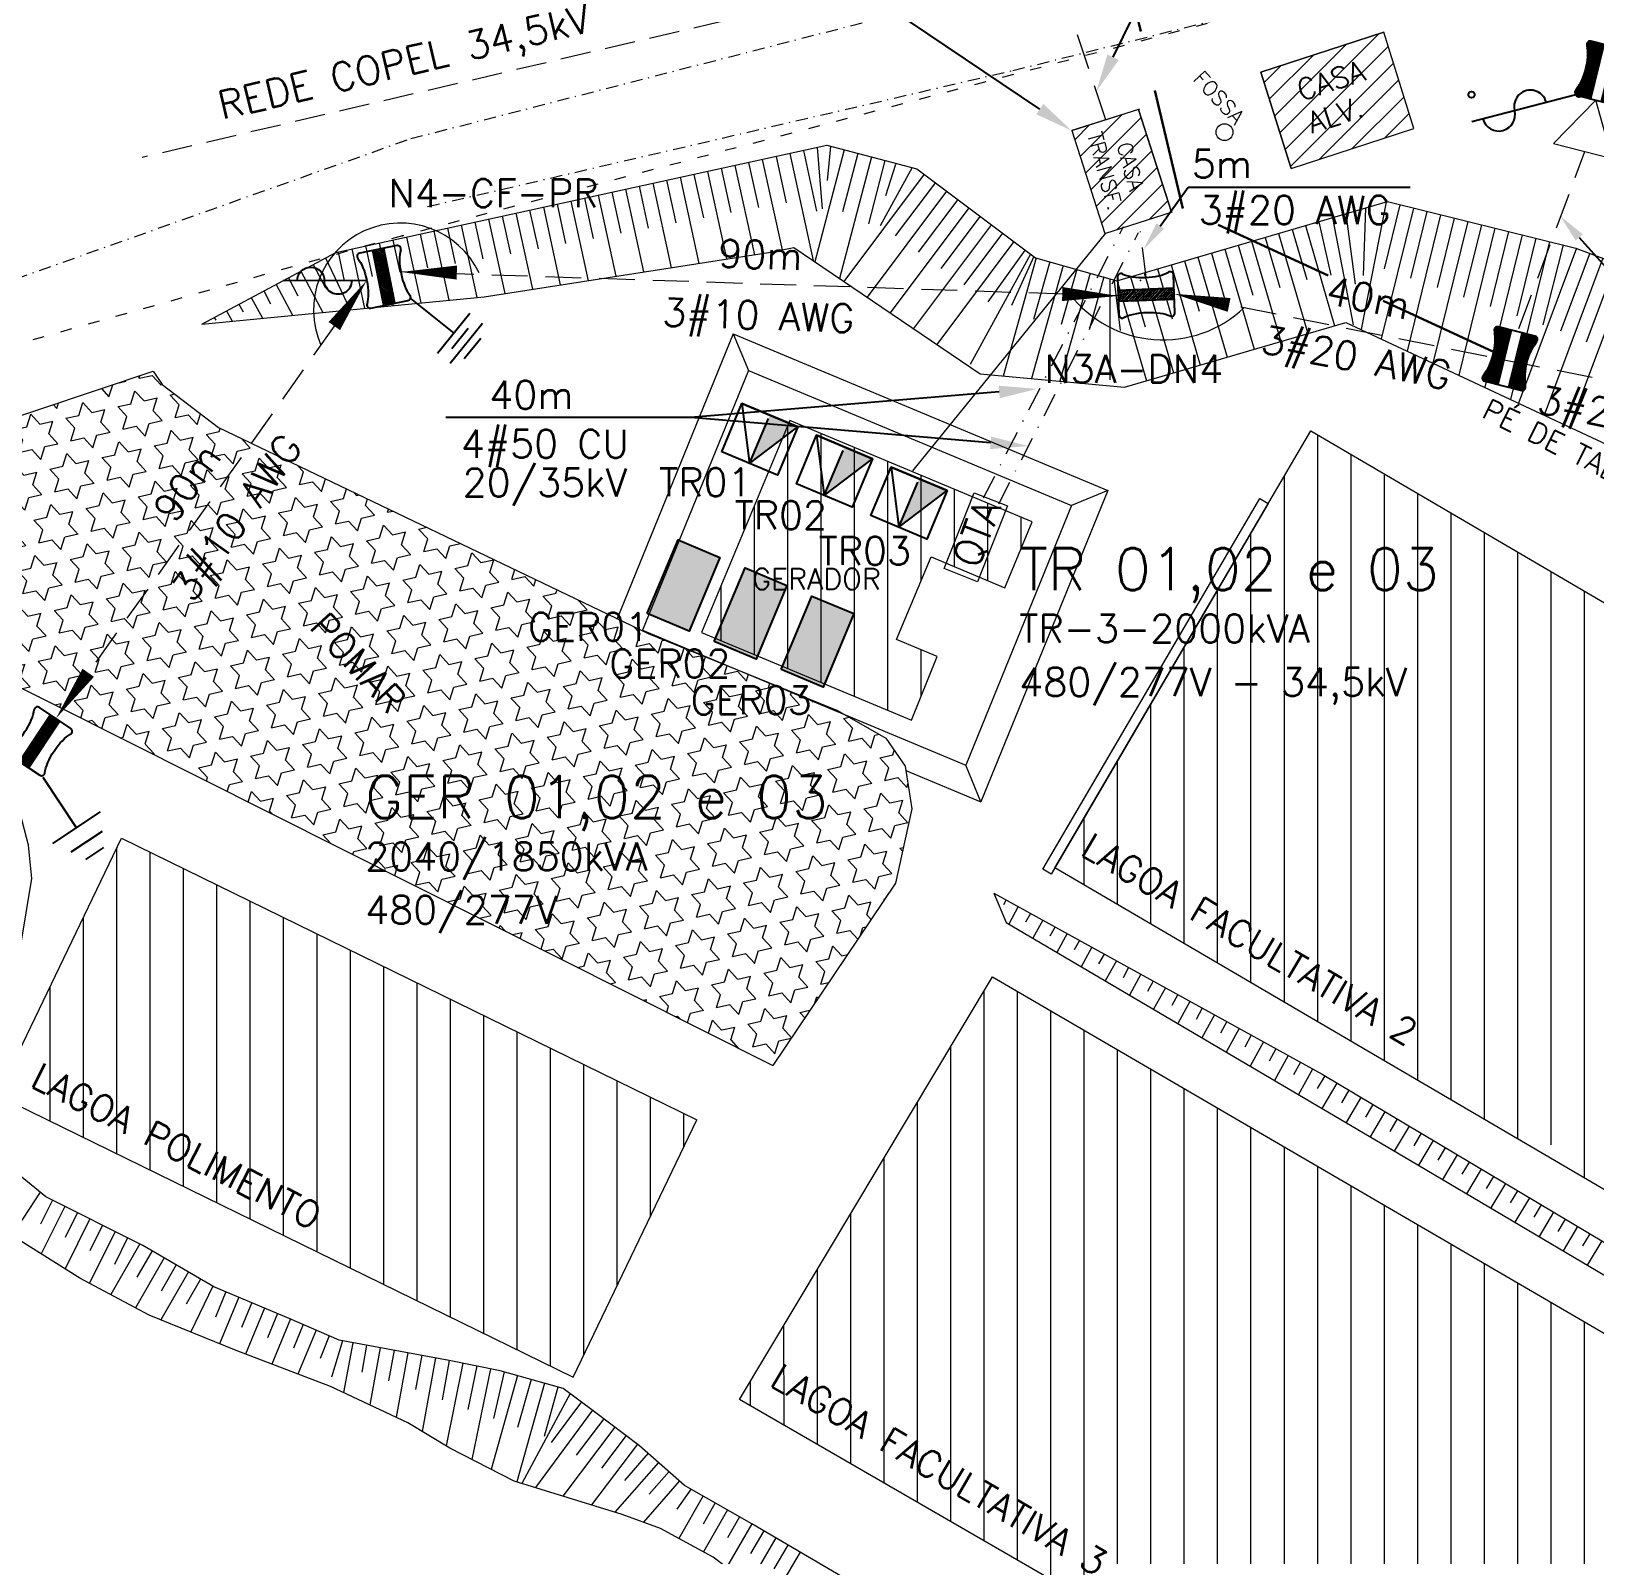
# Model space of a CAD drawing. Header units: millimetres. Extents: x 997 to 4249, y 599 to 1440.
# Drawn here: x 1203.1 to 1366.8, y 997.4 to 1156.9 of the extents above; entities that cross this region are included whole.
import ezdxf
from ezdxf import colors
from ezdxf.entities.mleader import LeaderData, LeaderLine
from ezdxf.enums import TextEntityAlignment as Align
from ezdxf.math import Vec2, Vec3

# ---------------------------------------------------------------- set-up
doc = ezdxf.new("R2010")
doc.units = ezdxf.units.MM
for name, pattern in [('ACAD_ISO03W100', [30, 12, -18]), ('DASHDOT', [25.4, 12.7, -6.35, 0, -6.35]), ('DASHDOT2', [12.7, 6.35, -3.175, 0, -3.175]), ('DASHED', [19.05, 12.7, -6.35]), ('HIDDEN', [0.375, 0.25, -0.125])]:
    doc.linetypes.add(name, pattern=pattern)
for name, color, linetype in [('AT', 5, 'Continuous'), ('BT', 5, 'Continuous'), ('cercas existentes', 18, 'Continuous'), ('POSTE', 5, 'Continuous'), ('POSTES', 1, 'Continuous'), ('SECUNDARIA', 5, 'Continuous'), ('taludes', 9, 'Continuous')]:
    doc.layers.add(name, color=color, linetype=linetype)
doc.styles.add('1mm', font='romans.shx', dxfattribs={"height": 2})
pattern_1 = [(90, (-527604.815, -10865515.9044), (-3.4925, 7e-16), [])]
pattern_2 = [(45, (-2604.8399, -1342.633), (-1.1524662, 1.1524662), [])]

# ---------------------------------------------------------------- blocks, each defined once
blk = doc.blocks.new('B600.105')
at = {"layer": 'POSTE'}
h = blk.add_hatch(dxfattribs=at)
h.set_pattern_fill('ANSI31', color=256, scale=0.04, angle=270, style=0)
h.paths.add_polyline_path([(0.4, 2), (-0.4, 2), (-0.4, -2), (0.4, -2)])
for p, q in [((1.35, 2), (-1.35, 2)), ((-0.4, 2), (-0.4, -2)), ((0.4, 2), (0.4, -2)), ((-1.35, -2), (1.35, -2))]:
    blk.add_line(p, q, dxfattribs=at)
for centre, start, end in [((-1.35, 1.76), 90, 208.4233), ((1.35, 1.76), 331.5767, 90), ((-1.35, -1.76), 151.5767, 270), ((1.35, -1.76), 270, 28.4233)]:
    blk.add_arc(centre, 0.24, start, end, dxfattribs=at)
blk.add_ellipse((-1.93, 0), major_axis=(0, 1.96), ratio=0.347643, start_param=3.712556, end_param=5.712222, dxfattribs=at)
at = {"layer": 'POSTE', "extrusion": (0, 0, -1)}
blk.add_ellipse((1.93, 0), major_axis=(0, 1.96), ratio=0.347643, start_param=3.712556, end_param=5.712222, dxfattribs=at)
blk = doc.blocks.new('ATERRAMENTO')
at = {"layer": 'BT'}
for p, q in [((-5.56, -1.39), (-5.56, 1.3)), ((-4.31, -2.04), (-4.31, 2.04)), ((-6.57, -0.84), (-6.57, 0.71)), ((0, 0), (-4.31, 0))]:
    blk.add_line(p, q, dxfattribs=at)
blk = doc.blocks.new('TRAFO PARTICULAR CABINE')
at = {"layer": 'BT'}
h = blk.add_hatch(color=256, dxfattribs=at)
h.dxf.hatch_style = 1
h.paths.add_polyline_path([(4076.91, 1084.52), (4074.74, 1084.52), (4074.74, 1080.77)])
blk.add_line((4074.74, 1080.77), (4074.74, 1084.26), dxfattribs=at)
blk.add_lwpolyline([(4072.58, 1084.52), (4076.91, 1084.52), (4076.91, 1080.77), (4072.58, 1080.77)], close=True, dxfattribs=at)
at = {"layer": 'POSTES', "color": 5}
blk.add_lwpolyline([(4076.91, 1084.52), (4072.58, 1084.52), (4074.74, 1080.77)], close=True, dxfattribs=at)
blk = doc.blocks.new('Gerador')
at = {"layer": 'BT'}
h = blk.add_hatch(color=256, dxfattribs=at)
h.dxf.hatch_style = 1
h.paths.add_polyline_path([(3791.27, 1209.682), (3795.826, 1209.682), (3795.826, 1207.091), (3791.27, 1207.091)])
blk.add_lwpolyline([(3791.27, 1209.682), (3795.826, 1209.682), (3795.826, 1207.091), (3791.27, 1207.091)], close=True, dxfattribs=at)
blk = doc.blocks.new('CHAVE FUSÍVEL')
at = {"layer": 'BT'}
blk.add_line((0, 0), (6.57, 0), dxfattribs=at)
for centre, start, end in [((2.25, -0.01), 179.6275, 359.8923), ((4.39, -0.01), 0.6725, 179.8923)]:
    blk.add_arc(centre, 1.07, start, end, dxfattribs=at)
blk = doc.blocks.new('Para-Raios')
at = {"layer": 'BT'}
for p, q in [((-2.34, 1.45), (2.34, 1.45)), ((-1.19, 2.17), (1.19, 2.18)), ((-2.34, 0), (2.34, 0)), ((-1.19, 0.72), (1.19, 0.73)), ((0, -5.04), (0, 0))]:
    blk.add_line(p, q, dxfattribs=at)
blk = doc.blocks.new('gtfoods1')
at = {"layer": 'taludes', "lineweight": 5}
h = blk.add_hatch(dxfattribs=at)
h.set_pattern_fill('ANSI31', color=256, scale=0.35, style=0)
h.set_pattern_definition(pattern_2)
h.paths.add_polyline_path([(-579.73, 495.86), (-592.6, 491.66), (-589.44, 481.59), (-576.57, 485.79)])
h = blk.add_hatch(dxfattribs=at)
h.set_pattern_fill('ANSI31', color=256, scale=0.35, style=0)
h.set_pattern_definition(pattern_2)
h.paths.add_polyline_path([(-605.4, 487.78), (-612.38, 485.56), (-608.95, 474.79), (-601.97, 477.01)])
h = blk.add_hatch(dxfattribs=at)
h.set_pattern_fill('STARS', color=256, scale=0.3, angle=-47.433, style=0)
h.set_pattern_definition([(312.567, (-19432.3715, -3648.1565), (1.7820583, 1.63679334), [1.397, -1.397]), (12.567, (-19432.3715, -3648.1565), (-0.52647546, 2.36170443), [1.397, -1.397]), (72.567, (-19431.008, -3647.8525), (-2.30853376, 0.7249111), [1.397, -1.397])])
h.paths.add_polyline_path([(-643.7, 387.72), (-630.85, 406.8), (-629.13, 414.57), (-629.85, 419.05), (-631.88, 421.98), (-636.93, 424.86), (-656.76, 432.94), (-701.74, 454.48), (-707.62, 458.99), (-708.56, 460.37), (-756.5, 444.34)])
edge = h.paths.add_edge_path(flags=24)
edge.add_line((-683.26, 422.61), (-692.96, 433.17))
edge.add_line((-683.26, 422.61), (-680.22, 425.4))
edge.add_line((-680.22, 425.4), (-689.92, 435.96))
edge.add_line((-689.92, 435.96), (-692.96, 433.17))
h = blk.add_hatch(dxfattribs=at)
h.set_pattern_fill('ANSI31', color=256, scale=0.75, angle=45, style=0)
h.set_pattern_definition([(90, (-2604.84, -1342.633), (-3.4925, 7e-16), [])])
h.paths.add_polyline_path([(-641.9, 455.23), (-651.18, 433.04), (-629.19, 423.84), (-626.49, 430.5), (-630.75, 432.28), (-627.13, 440.94), (-619.41, 437.72), (-616.53, 444.62)])
h.paths.add_polyline_path([(-646.09, 436.98), (-630.66, 436.98), (-630.66, 440.28), (-646.09, 440.28)], flags=24)
h = blk.add_hatch(dxfattribs=at)
h.set_pattern_fill('ANSI31', color=256, scale=0.75, angle=45, style=0)
h.set_pattern_definition(pattern_1)
h.paths.add_polyline_path([(-563.65, 378.81, -0.704059), (-560.73, 377.77, -0.09313), (-560.84, 377.17), (-524.18, 355.71), (-521.33, 360.56), (-508.2, 407.8), (-587.38, 454.15), (-614.17, 408.39)])
h.paths.add_polyline_path([(-521.33, 360.56), (-497.39, 401.47), (-508.2, 407.8)])
h.paths.add_polyline_path([(-612.12, 409.32), (-590.95, 396.89), (-588.86, 400.44), (-610.04, 412.88)], flags=24)
h.paths.add_polyline_path([(-512.44, 414.84), (-526.54, 367.08), (-520.71, 365.36), (-506.62, 413.12)], flags=9)
h = blk.add_hatch(dxfattribs=at)
h.set_pattern_fill('ANSI31', color=256, scale=0.75, angle=45, style=0)
h.set_pattern_definition(pattern_1)
h.paths.add_polyline_path([(-664.6, 355.08), (-651.64, 382.03), (-711.9, 411.5), (-724.86, 384.56)])
h.paths.add_polyline_path([(-722.05, 385.11), (-688.07, 367.7), (-686.19, 371.37), (-720.17, 388.78)], flags=24)
h = blk.add_hatch(dxfattribs=at)
h.set_pattern_fill('ANSI31', color=256, scale=0.75, angle=45, style=0)
h.set_pattern_definition(pattern_1)
h.paths.add_polyline_path([(-592.19, 320.97, -0.787757), (-589.07, 320.22, -0.144834), (-589.34, 319.32), (-560.49, 302.65), (-534.63, 346.85), (-620.69, 397), (-647.2, 352.75)])
h.paths.add_polyline_path([(-644.65, 353.77), (-604.91, 330.54), (-602.83, 334.1), (-642.57, 357.34)], flags=24)
at = {"layer": 'AT', "color": 2, "linetype": 'DASHED', "lineweight": 30}
for p, q in [((-600.78, 477.4, 0.48), (-606.64, 502.09)), ((-568.24, 462.41, 10.49), (-600.78, 477.4, 0.48))]:
    blk.add_line(p, q, dxfattribs=at)
at = {"layer": 'taludes', "lineweight": 5}
for p, q in [((-612.38, 485.56, 0.48), (-605.28, 487.82, 0.48)), ((-605.4, 487.78, 0.48), (-601.97, 477.01, 0.48)), ((-612.38, 485.56, 0.48), (-608.95, 474.79, 0.48)), ((-641.93, 483.17), (-639.48, 471.95)), ((-640.5, 483.48), (-639.11, 477.12)), ((-636.22, 483.54), (-639.28, 471.81)), ((-639.06, 483.79), (-638.54, 477.37)), ((-637.64, 483.91), (-638.01, 480.35)), ((-634.8, 483.17), (-636.4, 477.05)), ((-650.53, 481.29), (-648.53, 472.12)), ((-649.1, 481.61), (-648.08, 476.97)), ((-647.66, 481.92), (-645.62, 472.57)), ((-646.23, 482.23), (-645.2, 477.51)), ((-644.8, 482.54), (-642.73, 473.08)), ((-643.36, 482.86), (-642.3, 478)), ((-633.38, 482.8), (-636.71, 470.07)), ((-631.96, 482.43), (-633.69, 475.81)), ((-629.12, 481.69), (-632.47, 475.58)), ((-657.69, 479.73), (-656.74, 475.36)), ((-656.26, 480.04), (-654.33, 471.21)), ((-654.83, 480.36), (-653.85, 475.9)), ((-653.39, 480.67), (-651.43, 471.66)), ((-651.96, 480.98), (-650.97, 476.44)), ((-627.86, 480.99), (-636.27, 469.77)), ((-626.68, 480.11), (-630.87, 474.53)), ((-664.86, 478.17), (-663.04, 469.85)), ((-663.42, 478.48), (-662.51, 474.28)), ((-661.99, 478.79), (-660.14, 470.31)), ((-660.56, 479.11), (-659.62, 474.82)), ((-659.13, 479.42), (-657.24, 470.76)), ((-625.51, 479.23), (-633.83, 468.12)), ((-624.34, 478.35), (-628.48, 472.83)), ((-579.48, 478.08), (-582.1, 464.73)), ((-672.02, 476.6), (-671.16, 472.66)), ((-670.59, 476.92), (-668.85, 468.95)), ((-669.16, 477.23), (-668.28, 473.2)), ((-667.72, 477.54), (-665.95, 469.4)), ((-666.29, 477.86), (-665.39, 473.74)), ((-623.16, 477.48), (-631.4, 466.47)), ((-621.99, 476.6), (-626.09, 471.12)), ((-608.95, 474.79, 0.48), (-601.85, 477.05, 0.48)), ((-585.11, 476.44), (-582.94, 465.22)), ((-583.7, 476.85), (-582.73, 469.47)), ((-576.63, 477.45), (-580, 463.75)), ((-578.06, 477.8), (-579.7, 471.09)), ((-573.78, 476.75), (-577.29, 462.49)), ((-575.21, 477.1), (-576.93, 470.11)), ((-572.36, 476.4), (-574.15, 469.13)), ((-680.62, 474.73), (-679.85, 471.2)), ((-679.19, 475.04), (-677.61, 467.8)), ((-677.75, 475.35), (-676.95, 471.65)), ((-676.32, 475.67), (-674.67, 468.09)), ((-674.89, 475.98), (-674.05, 472.13)), ((-673.46, 476.29), (-671.76, 468.5)), ((-620.81, 475.72), (-628.97, 464.83)), ((-619.64, 474.84), (-623.7, 469.42)), ((-590.74, 474.79), (-587.68, 464.32)), ((-589.33, 475.2), (-587.8, 469.96)), ((-587.93, 475.61), (-584.87, 465.14)), ((-586.52, 476.02), (-585.27, 470.42)), ((-570.93, 476.05), (-574.58, 461.22)), ((-568.09, 475.35), (-571.87, 459.95)), ((-569.51, 475.7), (-571.37, 468.14)), ((-566.66, 475), (-568.59, 467.16)), ((-687.79, 473.17), (-686.43, 466.95)), ((-686.35, 473.48), (-685.66, 470.29)), ((-684.92, 473.79), (-683.49, 467.24)), ((-683.49, 474.1), (-682.75, 470.74)), ((-682.05, 474.42), (-680.55, 467.52)), ((-618.47, 473.96), (-626.54, 463.18)), ((-596.37, 473.14), (-593.31, 462.67)), ((-594.96, 473.56), (-593.43, 468.32)), ((-593.56, 473.97), (-590.5, 463.49)), ((-592.15, 474.38), (-590.62, 469.14)), ((-565.24, 474.65), (-569.16, 458.69)), ((-562.39, 473.95), (-566.45, 457.42)), ((-563.81, 474.3), (-565.81, 466.18)), ((-559.54, 473.24), (-565.61, 457.03)), ((-560.96, 473.6), (-563.09, 465.22)), ((-691.83, 471.54), (-690.53, 469.11)), ((-690.54, 472.23), (-687.96, 466.81)), ((-689.22, 472.85), (-688.56, 469.83)), ((-617.29, 473.08), (-621.2, 467.65)), ((-616.11, 472.23), (-619.58, 459.87)), ((-614.69, 471.83), (-616.4, 465.78)), ((-602, 471.5), (-598.94, 461.02)), ((-600.6, 471.91), (-599.07, 466.67)), ((-599.19, 472.32), (-596.13, 461.85)), ((-597.78, 472.73), (-596.25, 467.5)), ((-556.8, 472.21), (-562.94, 455.78)), ((-558.17, 472.73), (-561.22, 464.57)), ((-555.42, 471.7), (-558.52, 463.43)), ((-694.42, 470.15), (-693.41, 468.27)), ((-693.12, 470.84), (-690.82, 466.53)), ((-613.28, 471.43), (-616.61, 459.6)), ((-610.46, 470.64), (-613.64, 459.33)), ((-611.87, 471.03), (-613.5, 465.25)), ((-609.05, 470.24), (-610.56, 464.71)), ((-607.64, 469.85), (-604.57, 459.37)), ((-606.23, 470.27), (-604.7, 465.03)), ((-604.82, 470.68), (-601.76, 460.2)), ((-603.41, 471.09), (-601.88, 465.85)), ((-554.05, 471.19), (-560.28, 454.54)), ((-697, 468.77), (-696.28, 467.42)), ((-695.71, 469.46), (-693.98, 466.23)), ((-700.88, 466.7), (-700.31, 465.62)), ((-699.59, 467.39), (-699.16, 466.58)), ((-698.3, 468.08), (-697.14, 465.92)), ((-702.18, 466), (-702.03, 465.73)), ((-647.85, 464.3, 12.07), (-660.04, 434.4, 12.07)), ((-647.85, 464.3, 12.07), (-608.61, 447.9, 12.07)), ((-647.85, 464.3, 12.07), (-646.25, 460.46, 12.07)), ((-646.25, 460.46, 12.07), (-657.33, 433.29, 12.07)), ((-646.25, 460.46, 12.07), (-612.42, 446.31, 12.07)), ((-608.61, 447.9, 12.07), (-621.9, 415.3, 12.07)), ((-615.05, 408.91, -7.9), (-592.72, 447.05, -7.9)), ((-608.61, 447.9, 12.07), (-612.42, 446.31, 12.07)), ((-612.42, 446.31, 12.07), (-623.5, 419.15, 12.07)), ((-657.33, 433.29, 12.07), (-623.5, 419.15, 12.07)), ((-621.9, 415.3, 12.07), (-623.5, 419.15, 12.07)), ((-629.78, 418.59, 12.07), (-621.9, 415.3, 12.07)), ((-724.86, 384.56, 12.07), (-711.9, 411.5, 12.07)), ((-711.9, 411.5, 12.07), (-651.64, 382.03, 12.07)), ((-614.54, 407.75, -7.9), (-615.42, 408.27, -7.9)), ((-619.28, 405.05, 12.07), (-619.56, 404.54, 12.07)), ((-618, 404.34, 12.07), (-619, 402.51, 12.07)), ((-616.71, 403.63, 12.07), (-617.23, 402.7, 12.07)), ((-615.43, 402.93, 12.07), (-616.48, 401.03, 12.07)), ((-614.14, 402.22, 12.07), (-614.68, 401.25, 12.07)), ((-612.86, 401.51, 12.07), (-613.95, 399.54, 12.07)), ((-611.57, 400.8, 12.07), (-612.13, 399.8, 12.07)), ((-610.29, 400.09, 12.07), (-611.42, 398.05, 12.07)), ((-609.01, 399.38, 12.07), (-609.58, 398.34, 12.07)), ((-607.72, 398.67, 12.07), (-608.89, 396.56, 12.07)), ((-606.44, 397.97, 12.07), (-607.03, 396.89, 12.07)), ((-605.15, 397.26, 12.07), (-606.36, 395.07, 12.07)), ((-603.87, 396.55, 12.07), (-604.48, 395.44, 12.07)), ((-602.59, 395.84, 12.07), (-603.83, 393.59, 12.07)), ((-601.3, 395.13, 12.07), (-601.93, 393.99, 12.07)), ((-600.02, 394.42, 12.07), (-601.3, 392.1, 12.07)), ((-598.73, 393.71, 12.07), (-599.38, 392.53, 12.07)), ((-597.45, 393.01, 12.07), (-598.77, 390.61, 12.07)), ((-596.17, 392.3, 12.07), (-596.84, 391.08, 12.07)), ((-594.88, 391.59, 12.07), (-596.24, 389.12, 12.07)), ((-593.6, 390.88, 12.07), (-594.29, 389.63, 12.07)), ((-592.31, 390.17, 12.07), (-593.71, 387.64, 12.07)), ((-591.03, 389.46, 12.07), (-591.74, 388.18, 12.07)), ((-589.74, 388.75, 12.07), (-591.18, 386.15, 12.07)), ((-588.46, 388.05, 12.07), (-589.19, 386.72, 12.07)), ((-587.18, 387.34, 12.07), (-588.67, 384.67, 12.07)), ((-585.9, 386.62, 12.07), (-586.69, 385.29, 12.07)), ((-584.64, 385.87, 12.07), (-586.21, 383.22, 12.07)), ((-583.38, 385.12, 12.07), (-584.16, 383.8, 12.07)), ((-724.86, 384.56, 12.07), (-664.6, 355.08, 12.07)), ((-582.12, 384.37, 12.07), (-583.68, 381.74, 12.07)), ((-580.86, 383.62, 12.07), (-581.64, 382.3, 12.07)), ((-664.6, 355.08, 12.07), (-651.64, 382.03, 12.07)), ((-579.6, 382.87, 12.07), (-581.16, 380.25, 12.07)), ((-578.34, 382.12, 12.07), (-579.11, 380.81, 12.07)), ((-577.08, 381.37, 12.07), (-578.63, 378.76, 12.07)), ((-575.82, 380.62, 12.07), (-576.59, 379.32, 12.07)), ((-574.56, 379.87, 12.07), (-576.1, 377.27, 12.07)), ((-573.3, 379.11, 12.07), (-574.07, 377.82, 12.07)), ((-572.04, 378.36, 12.07), (-573.57, 375.78, 12.07)), ((-570.78, 377.61, 12.07), (-571.54, 376.32, 12.07)), ((-569.52, 376.86, 12.07), (-571.05, 374.29, 12.07)), ((-568.25, 376.11, 12.07), (-569.02, 374.83, 12.07)), ((-566.99, 375.36, 12.07), (-568.52, 372.8, 12.07)), ((-720.39, 374.44, 12.07), (-723.38, 369.91, 12.07)), ((-719.13, 373.63, 12.07), (-720.38, 371.1, 12.07)), ((-565.73, 374.61, 12.07), (-566.5, 373.33, 12.07)), ((-564.47, 373.86, 12.07), (-566, 371.3, 12.07)), ((-717.82, 372.97, 12.07), (-720.29, 367.99, 12.07)), ((-716.51, 372.31, 12.07), (-717.8, 369.7, 12.07)), ((-715.19, 371.65, 12.07), (-717.79, 366.43, 12.07)), ((-563.25, 373.12, 12.07), (-564.01, 371.84, 12.07)), ((-561.95, 372.36, 12.07), (-563.47, 369.81, 12.07)), ((-560.73, 371.62, 12.07), (-561.49, 370.34, 12.07)), ((-712.57, 370.34, 12.07), (-715.25, 364.94, 12.07)), ((-713.88, 371, 12.07), (-715.22, 368.3, 12.07)), ((-559.43, 370.86, 12.07), (-560.95, 368.32, 12.07)), ((-558.17, 370.11, 12.07), (-558.93, 368.84, 12.07)), ((-709.97, 369.03, 12.07), (-712.99, 363.73, 12.07)), ((-711.26, 369.68, 12.07), (-712.64, 366.9, 12.07)), ((-556.91, 369.36, 12.07), (-558.42, 366.83, 12.07)), ((-707.42, 367.58, 12.07), (-710.42, 362.36, 12.07)), ((-708.69, 368.31, 12.07), (-710.27, 365.57, 12.07)), ((-706.16, 366.84, 12.07), (-707.73, 364.1, 12.07)), ((-704.89, 366.1, 12.07), (-707.77, 361.09, 12.07)), ((-703.62, 365.36, 12.07), (-705.13, 362.73, 12.07)), ((-702.33, 364.6, 12.07), (-704.64, 359.82, 12.07)), ((-700.97, 364.02, 12.07), (-702.06, 361.37, 12.07)), ((-699.62, 363.45, 12.07), (-701.62, 358.58, 12.07)), ((-698.26, 362.89, 12.07), (-699.33, 360.29, 12.07)), ((-696.91, 362.32, 12.07), (-698.9, 357.5, 12.07)), ((-695.56, 361.75, 12.07), (-696.6, 359.21, 12.07)), ((-694.2, 361.19, 12.07), (-696.15, 356.46, 12.07)), ((-692.86, 360.6, 12.07), (-693.88, 358.13, 12.07)), ((-691.52, 360.01, 12.07), (-693.41, 355.41, 12.07)), ((-690.16, 359.42, 12.07), (-691.08, 357.03, 12.07)), ((-688.76, 358.89, 12.07), (-689.9, 355.09, 12.07)), ((-687.68, 358.69, -152.54), (-688.63, 353.47, -152.54)), ((-686.23, 358.43, -152.54), (-686.74, 355.63, -152.54)), ((-684.79, 358.16, -152.54), (-685.88, 352.18, -152.54)), ((-683.35, 357.9, -152.54), (-683.92, 354.72, -152.54)), ((-681.9, 357.64, -152.54), (-683.13, 350.9, -152.54)), ((-680.46, 357.38, -152.54), (-681.11, 353.81, -152.54)), ((-679.02, 357.12, -152.54), (-680.42, 349.42, -152.54)), ((-677.57, 356.85, -152.54), (-678.32, 352.73, -152.54)), ((-676.14, 356.56, -152.54), (-677.91, 347.9, -152.54)), ((-674.7, 356.26, -152.54), (-675.63, 351.72, -152.54)), ((-673.26, 355.97, -152.54), (-675.21, 346.48, -152.54)), ((-670.42, 355.25, -152.54), (-673.18, 345.44, -152.54)), ((-671.83, 355.65, -152.54), (-672.94, 350.77, -152.54)), ((-667.6, 354.46, -152.54), (-670.5, 344.13, -152.54)), ((-669.01, 354.85, -152.54), (-670.43, 349.81, -152.54)), ((-666.19, 354.06, -152.54), (-667.64, 348.88, -152.54)), ((-664.92, 353.37, -152.54), (-669.98, 343.97, -152.54)), ((-663.74, 352.5, -152.54), (-666.89, 348.25, -152.54)), ((-662.56, 351.63, -152.54), (-668.56, 343.53, -152.54)), ((-661.39, 350.74, -152.54), (-664.27, 346.92, -152.54)), ((-660.22, 349.86, -152.54), (-665.67, 342.64, -152.54)), ((-659.05, 348.98, -152.54), (-661.62, 345.58, -152.54)), ((-657.88, 348.09, -152.54), (-662.69, 341.72, -152.54)), ((-656.76, 347.14, -152.54), (-659.21, 344.27, -152.54)), ((-655.66, 346.17, -152.54), (-660.23, 340.96, -152.54)), ((-653.46, 344.24, -152.54), (-657.25, 339.92, -152.54)), ((-654.56, 345.21, -152.54), (-656.64, 342.83, -152.54)), ((-652.26, 343.39, -152.54), (-653.76, 341.28, -152.54)), ((-650.99, 342.66, -152.54), (-653.54, 338.22, -152.54)), ((-649.72, 341.93, -152.54), (-650.99, 339.72, -152.54)), ((-648.45, 341.2, -152.54), (-650.97, 336.81, -152.54)), ((-645.9, 339.74, -152.54), (-648.53, 335.17, -152.54)), ((-647.18, 340.47, -152.54), (-648.44, 338.27, -152.54)), ((-644.64, 339, -152.54), (-646.02, 336.65, -152.54)), ((-643.37, 338.26, -152.54), (-646.22, 333.41, -152.54)), ((-642.11, 337.52, -152.54), (-643.58, 335.02, -152.54)), ((-640.84, 336.78, -152.54), (-643.83, 331.69, -152.54))]:
    blk.add_line(p, q, dxfattribs=at)
at = {"layer": 'taludes', "linetype": 'DASHDOT', "lineweight": 5, "ltscale": 0.1}
for points in [[(-722.97, 470.03), (-681.59, 484.72), (-622.76, 499.81), (-576.66, 509.5), (-489.52, 533.54), (-387.87, 570.07), (-338.36, 585.45)], [(-679.84, 477.6), (-618.56, 491.85), (-576.41, 502.34), (-485.9, 530.17), (-404.44, 558.59)]]:
    blk.add_lwpolyline(points, dxfattribs=at)
at = {"layer": 'taludes', "linetype": 'ACAD_ISO03W100', "lineweight": 5, "ltscale": 0.1}
blk.add_lwpolyline([(-418.8, 550.49), (-467.88, 531.95), (-522.78, 516.65), (-682.47, 474.55), (-757.17, 453.52)], dxfattribs=at)
at = {"layer": 'taludes', "lineweight": 5}
for points in [[(-592.6, 491.66), (-579.73, 495.86)], [(-576.57, 485.79), (-579.73, 495.86)], [(-589.44, 481.59), (-592.6, 491.66)], [(-589.44, 481.59), (-576.57, 485.79)], [(-630.86, 482.02), (-631.91, 478.73)], [(-581.63, 477.45), (-581.9, 470.39)], [(-616.7, 472.64), (-623.04, 461.08)], [(-616.37, 472.39), (-618.69, 467.24)], [(-608.42, 470.05), (-608.42, 459.49)], [(-607.95, 469.81), (-607.33, 464.63)]]:
    blk.add_lwpolyline(points, dxfattribs=at)
for points in [[(-579.73, 495.86), (-592.6, 491.66), (-589.44, 481.59), (-576.57, 485.79)], [(-605.4, 487.78), (-612.38, 485.56), (-608.95, 474.79), (-601.97, 477.01)]]:
    blk.add_lwpolyline(points, close=True, dxfattribs=at)
for points, elevation in [([(-703.47, 465.31), (-689.46, 472.8), (-638.04, 484.02), (-628.6, 481.55), (-616.18, 472.25), (-607.66, 469.85), (-579.35, 478.12), (-559.63, 473.27), (-518.85, 458.02), (-504.68, 456.59), (-499.8, 448.02), (-490.73, 427.53), (-474.43, 410.69), (-460.79, 400.81), (-451.08, 395.67), (-423.38, 368.62), (-385.52, 334.26), (-372.34, 321.07)], -0.6), ([(-703.47, 465.31), (-673.91, 468.16), (-644.14, 472.8), (-641.51, 473.32), (-621.99, 460.09), (-606.87, 458.7), (-583.7, 465.48), (-522.03, 436.66), (-497.24, 412.52), (-453.02, 379.87), (-391.4, 325.37), (-370.22, 304.86)], -4.91), ([(-756.5, 444.34), (-708.56, 460.37)], -11.44), ([(-708.56, 460.37), (-707.62, 458.99), (-701.74, 454.48), (-656.76, 432.94), (-636.93, 424.86), (-631.88, 421.98), (-629.85, 419.05), (-629.13, 414.57), (-630.85, 406.8), (-643.7, 387.72)], 13.33), ([(-524.18, 355.71), (-614.17, 408.39), (-587.38, 454.15), (-497.39, 401.47), (-524.18, 355.71)], -7.9), ([(-615.42, 408.27), (-592.72, 447.05), (-591.83, 446.54), (-614.54, 407.75)], -7.9), ([(-592.72, 447.05), (-591.83, 446.54)], -7.9), ([(-756.5, 444.34), (-643.7, 387.72)], -11.44), ([(-724.02, 393.95), (-722.47, 400.11), (-721.28, 407.28), (-721.63, 410.76), (-723.59, 418.26), (-728.89, 426.29), (-731.96, 430.68), (-733.88, 432.98)], -9.61), ([(-620.56, 405.76), (-586.19, 386.79), (-532.37, 354.75), (-525.6, 349.03), (-514.04, 335.08)], -8.14), ([(-620.56, 405.76), (-619.28, 402.67), (-576.94, 377.77), (-535.32, 353.17), (-530.27, 348.42), (-519.37, 332.47)], -8.14)]:
    blk.add_lwpolyline(points, dxfattribs=dict(at, elevation=elevation))
for points, elevation in [([(-641.9, 455.23), (-651.18, 433.04), (-629.19, 423.84), (-626.49, 430.5), (-630.75, 432.28), (-627.13, 440.94), (-619.41, 437.72), (-616.53, 444.62)], 12.07), ([(-560.49, 302.65), (-647.2, 352.75), (-620.69, 397), (-534.63, 346.85)], -9.09)]:
    blk.add_lwpolyline(points, close=True, dxfattribs=dict(at, elevation=elevation))
for points, elevation in [([(-519.37, 332.47), (-519.85, 331.91), (-527.67, 321.47), (-552.46, 292.71, -0.248481), (-564.47, 290.66), (-564.47, 290.66), (-564.47, 290.66), (-621.55, 325.46), (-645.91, 339.75), (-652.93, 343.77), (-657.64, 347.91), (-662.35, 351.47), (-665.63, 353.9), (-672.23, 355.76), (-677.57, 356.85), (-689.1, 358.95), (-694.33, 361.24), (-702.23, 364.54), (-709.66, 368.88), (-719.8, 373.97), (-725.43, 378.54), (-727.58, 380.22), (-728.34, 382.56), (-724.02, 393.95)], -9.61), ([(-550.04, 285.61, -0.188455), (-563.97, 283.74), (-565.17, 284.03), (-567.31, 285.1), (-568.06, 285.43), (-605.56, 309.45), (-644.43, 332.05), (-649.95, 336.25), (-655.46, 339.27), (-659.46, 340.73), (-670.78, 344.22), (-677.51, 347.66), (-681.9, 350.32), (-689.99, 354.11), (-699.89, 357.88), (-708.98, 361.59), (-716.24, 365.47), (-726.9, 372.1)], -14.99)]:
    blk.add_lwpolyline(points, format="xyb", dxfattribs=dict(at, elevation=elevation))
blk.add_circle((-596.41, 485.4, 12.07), 0.88, dxfattribs=at)
for p in [(-682.47, 474.55, -0.6), (-605.21, 469.88)]:
    blk.add_point(p, dxfattribs=at)
at = {"layer": 'taludes', "lineweight": 5, "style": '1mm'}
for s, height, rotation, p in [('FOSSA', 1.569, 312.567, (-599.79, 490.9)), ('CASA ', 2.197, 18.0761, (-588.38, 488.64)), ('ALV.', 2.197, 18.0761, (-587.27, 485.26)), ('TRANSF.', 1.569, 285.5898, (-610.82, 485.18)), ('CASA', 1.569, 285.5898, (-607.71, 484.08)), ('PÉ DE TALUDE', 2.1971, 333.6309, (-569.64, 455.63)), ('POMAR', 2.75, 312.567, (-692.34, 433.51)), ('LAGOA FACULTATIVA 2', 2.75, 329.5698, (-611.64, 409.83)), ('LAGOA POLIMENTO', 2.75, 332.8728, (-721.59, 385.64)), ('LAGOA FACULTATIVA 3', 2.75, 329.6818, (-644.16, 354.29))]:
    blk.add_text(s, height=height, rotation=rotation, dxfattribs=at).set_placement(p)
blk.add_text('GERADOR', height=2.197, dxfattribs=at).set_placement((-645.86, 437.53))
blk = doc.blocks.new('B600.120')
h = blk.add_hatch()
h.set_pattern_fill('ANSI31', color=5, scale=0.04, angle=270, style=0)
h.set_pattern_definition([(315, (519.5989, -188.28344), (0.0898025612, 0.0898025612), [])])
h.paths.add_polyline_path([(4296.95, 1310.44, 0.568214), (4296.74, 1310.79), (4295.79, 1310.79), (4295.79, 1306.79), (4296.74, 1306.79, 0.568214), (4296.95, 1307.15, -0.189881)])
h.paths.add_polyline_path([(4294.99, 1310.79), (4294.04, 1310.79, 0.568214), (4293.83, 1310.44, -0.189881), (4293.83, 1307.15, 0.568214), (4294.04, 1306.79), (4294.99, 1306.79)])
at = {"color": 5}
for p, q in [((4294.99, 1306.79), (4294.99, 1310.79)), ((4295.79, 1306.79), (4295.79, 1310.79))]:
    blk.add_line(p, q, dxfattribs=at)
at = {"layer": 'POSTE', "color": 5}
blk.add_lwpolyline([(4296.95, 1310.44, 0.568214), (4296.74, 1310.79), (4294.04, 1310.79, 0.568214), (4293.83, 1310.44, -0.189881), (4293.83, 1307.15, 0.568214), (4294.04, 1306.79), (4296.74, 1306.79, 0.568214), (4296.95, 1307.15, -0.189881)], format="xyb", close=True, dxfattribs=at)
blk = doc.blocks.new('Chave-Fusível')
at = {"layer": 'BT'}
blk.add_line((-6.26, -1.58), (4.38, 1.11), dxfattribs=at)
for centre in [(-6.57, -1.66), (4.38, -1.66)]:
    blk.add_circle(centre, 0.317, dxfattribs=at)
for centre, start, end in [((1.62, 0.39), 14.8362, 194.056), ((-1.62, -0.42), 193.7912, 14.056)]:
    blk.add_arc(centre, 1.67, start, end, dxfattribs=at)

msp = doc.modelspace()

# ---------------------------------------------------------------- linework, layer by layer
at = {"color": 5, "linetype": 'DASHDOT', "lineweight": 5, "ltscale": 0.2}
for p, q in [((1302.82, 1108.06, 24.14), (1317.47, 1136.45, 12.07)), ((1304.41, 1107.43, 24.14), (1319.05, 1135.82, 12.07))]:
    msp.add_line(p, q, dxfattribs=at)
at = {"color": 5, "lineweight": 5}
msp.add_line((1315.57, 1135.73, 12.07), (1295.38, 1110.86, 12.07), dxfattribs=at)
for centre, radius, start, end in [((1241.77, 1127.69, 12.07), 9.11, 25.3551, 203.7486), ((1321.62, 1136.92, 12.07), 12.35, 217.8595, 313.2625)]:
    msp.add_arc(centre, radius, start, end, dxfattribs=at)
at = {"layer": 'AT', "linetype": 'DASHED', "lineweight": 5, "ltscale": 0.25}
msp.add_line((1303.39, 1164.46, 12.07), (1214.72, 1143.66, 12.07), dxfattribs=at)
at = {"layer": 'AT', "linetype": 'HIDDEN', "lineweight": 5, "ltscale": 15}
for p, q in [((1315.63, 1147.61, 12.07), (1311.93, 1158.71, 12.07)), ((1358.87, 1125.76, 10.49), (1365.79, 1144.29, 12.07)), ((1316.92, 1129.17, 12.07), (1241.8, 1131.68, 12.07)), ((1410.66, 1111.79, 10.49), (1322.78, 1129.39, 12.07)), ((1234.84, 1126.02, 12.07), (1205.69, 1084.95, 12.07))]:
    msp.add_line(p, q, dxfattribs=at)
at = {"layer": 'AT', "linetype": 'DASHDOT2', "lineweight": 5, "ltscale": 0.5}
msp.add_line((1319.85, 1131.11, 12.07), (1319.12, 1136.86, 12.55), dxfattribs=at)
at = {"layer": 'BT', "lineweight": 5}
msp.add_lwpolyline([(1301.83, 1108.57), (1305.33, 1107.19), (1302.19, 1099.26), (1298.7, 1100.64)], close=True, dxfattribs=at)
at = {"layer": 'POSTES', "color": 5, "lineweight": 5, "elevation": 10.49}
msp.add_lwpolyline([(1362.48, 1145.13), (1368.63, 1143.56), (1366.91, 1149.67)], close=True, dxfattribs=at)
at = {"layer": 'SECUNDARIA', "lineweight": 5, "elevation": 12.07}
for points in [[(1238.24, 1130.8, 0, 1.47, 0), (1234.84, 1126.02, 1.47, 1.47, 0)], [(1241.8, 1131.68, 0, 1.47, 0), (1247.67, 1131.62, 1.47, 1.47, 0)], [(1316.92, 1129.17, 0, 1.47, 0), (1311.06, 1129.37, 1.47, 1.47, 0)], [(1322.78, 1129.39, 0, 1.47, 0), (1328.53, 1128.23, 1.47, 1.47, 0)], [(1205.69, 1084.95, 0, 1.47, 0), (1209.08, 1089.73, 1.47, 1.47, 0)]]:
    msp.add_lwpolyline(points, format="xyseb", dxfattribs=at)

# ---------------------------------------------------------------- block references
at = {"lineweight": 5}
for name, p, xscale, yscale, zscale, rotation in [('B600.120', (7945.18, 1483.25, 10.49), 1.466666666666667, 1.466666666666667, 1.466666666666667, 165.932776813172), ('CHAVE FUSÍVEL', (1238.24, 1130.8, 12.07), -1.333333333333333, 1.333333333333333, 1.333333333333333, 0.3302507592193127), ('B600.120', (7935.48, 1453.35, 10.49), 1.466666666666667, 1.466666666666667, 1.466666666666667, 165.932776813172), ('TRAFO PARTICULAR CABINE', (-4846.83, 1954.92, 24.14), 1.466666666666667, 1.466666666666667, 1.466666666666667, 337.3060999978666), ('TRAFO PARTICULAR CABINE', (-4839.01, 1951.58, 24.14), 1.466666666666667, 1.466666666666667, 1.466666666666667, 337.3060999978666), ('TRAFO PARTICULAR CABINE', (-4831.2, 1948.25, 24.14), 1.466666666666667, 1.466666666666667, 1.466666666666667, 337.3060999978666), ('Gerador', (632.62, -6172.28, 24.14), 1.833333333333333, 1.833333333333333, 1.833333333333333, 67.3106647760115), ('Gerador', (639.63, -6175.21, 24.14), 1.833333333333333, 1.833333333333333, 1.833333333333333, 67.3106647760115), ('Gerador', (646.64, -6178.15, 24.14), 1.833333333333333, 1.833333333333333, 1.833333333333333, 67.3106647760115)]:
    msp.add_blockref(name, p, dxfattribs=dict(at, xscale=xscale, yscale=yscale, zscale=zscale, rotation=rotation))
at = {"layer": 'BT', "lineweight": 5}
for name, p, xscale, yscale, zscale, rotation in [('Chave-Fusível', (1358.42, 1148.56, 10.49), 1.026666666666667, 1.026666666666667, 1.026666666666667, 180.4419148691179), ('Para-Raios', (1247.35, 1125.27, 12.07), -1.152666666666666, 1.152666666666667, 1.152666666666667, 231.1418886353639), ('ATERRAMENTO', (1204.34, 1078.8, 12.07), 1.466666666666667, 1.466666666666667, 1.466666666666667, 123.4901970416783)]:
    msp.add_blockref(name, p, dxfattribs=dict(at, xscale=xscale, yscale=yscale, zscale=zscale, rotation=rotation))
at = {"layer": 'cercas existentes', "color": 1}
msp.add_blockref('gtfoods1', (1924.45, 660.92), dxfattribs=at)
at = {"layer": 'POSTES', "lineweight": 5}
for p, xscale, yscale, zscale, rotation in [((1240.03, 1131.17, 12.07), 1.466666666666667, 1.466666666666667, 1.466666666666667, 191.5363104744943), ((1319.85, 1129.28, 12.07), 1.466666666666668, 1.466666666666668, 1.466666666666668, 272.1203915443161), ((1203.98, 1082.56, 12.07), 1.466666666666667, 1.466666666666667, 1.466666666666667, 326.3462056360075)]:
    msp.add_blockref('B600.105', p, dxfattribs=dict(at, xscale=xscale, yscale=yscale, zscale=zscale, rotation=rotation))

# ---------------------------------------------------------------- texts
at = {"layer": 'BT', "color": 5, "lineweight": 5, "style": '1mm'}
for s, height, rotation, p in [('REDE COPEL 34,5kV', 2.9333, 13.4175, (1242.45, 1152.25, -2.11)), ('90m', 2.933, 358.0842, (1279.41, 1132.03, 12.07)), ('40m', 2.933, 348.6786, (1342.81, 1127.53, 11.28)), ('3#10 AWG', 2.933, 358.0842, (1279.2, 1125.68, 12.07)), ('3#20 AWG', 2.933, 348.6786, (1341.57, 1121.3, 11.28)), ('3#20 AWG', 2.933, 348.6786, (1370.52, 1114.99, 11.28)), ('3#10 AWG', 2.933, 54.626, (1225.83, 1105.13, 12.07)), ('90m', 2.933, 54.626, (1220.65, 1108.8, 12.07)), ('TR01', 2.933, 0.1053, (1273.69, 1108.22, 12.07)), ('TR02', 2.933, 0.1053, (1281.59, 1104.77, 12.07)), ('QTA', 2.933, 69.4895, (1303.47, 1103.81, 12.07)), ('TR03', 2.933, 0.1053, (1290.39, 1101.02, 12.07)), ('GER01', 2.933, 0.1053, (1261.46, 1093.08, 24.14)), ('GER02', 2.933, 0.1053, (1269.97, 1089.23, 24.14)), ('GER03', 2.933, 0.1053, (1278.48, 1085.39, 24.14))]:
    msp.add_text(s, height=height, rotation=rotation, dxfattribs=at).set_placement(p, align=Align.CENTER)
for s, p in [('5m', (1327.77, 1141.54, 12.07)), ('3#20 AWG', (1335.4, 1136.7, 12.07)), ('40m', (1255.47, 1117.37, 12.07)), ('4#50 CU', (1256.89, 1112.23, 12.07)), ('20/35kV', (1256.89, 1108.17, 12.07))]:
    msp.add_text(s, height=2.933, dxfattribs=at).set_placement(p, align=Align.CENTER)
at = {"layer": 'BT', "lineweight": 5, "style": '1mm'}
for s, height, p in [('N4-CF-PR', 2.933, (1240.5, 1138.45, 16.98)), ('N3A-DN4', 2.933, (1309.17, 1120.08, 12.07)), ('TR 01,02 e 03', 4.4, (1306.56, 1098.38, 24.14)), ('TR-3-2000kVA', 2.9333, (1306.56, 1092.9, 24.14)), ('480/277V - 34,5kV', 2.9333, (1306.56, 1087.3, 24.14)), ('GER 01,02 e 03', 4.4, (1238.07, 1074.53, 12.07)), ('2040/1850kVA', 2.9333, (1238.07, 1069.04, 12.07)), ('480/277V', 2.933, (1238.07, 1063.45, 12.07))]:
    msp.add_text(s, height=height, dxfattribs=at).set_placement(p)

# ---------------------------------------------------------------- leaders
at = {"lineweight": 5}
ml = msp.add_multileader_mtext('Standard', dxfattribs=at)
ml.set_content('', color=256)
ml.set_leader_properties()
ml.build(insert=Vec2(0, 0))
ml.multileader.update_dxf_attribs({"text_top_attachment_type": 0, "text_bottom_attachment_type": 0})
ctx = ml.context
ctx.base_point, ctx.char_height, ctx.landing_gap_size, ctx.plane_origin = Vec3(1353.66, 1177.89, 0.48), 5.33, 2.67, Vec3(1313.96, 1123.06, 0.48)
notes = []
notes.append((ctx, [(0, (1, 1, 0), (1328.03, 1177.89, 0.48), (1, 0), 25.63, [(0, [(1314.62, 1150.57, 0.48)], 256, [])])]))
ctx.mtext.insert, ctx.mtext.flow_direction = Vec3(1356.32, 1180.56, 0.48), 5
ml = msp.add_multileader_mtext('Standard', dxfattribs=at)
ml.set_content('', color=256)
ml.set_leader_properties()
ml.build(insert=Vec2(0, 0))
ml.multileader.update_dxf_attribs({"text_top_attachment_type": 0, "text_bottom_attachment_type": 0})
ctx = ml.context
ctx.base_point, ctx.char_height, ctx.landing_gap_size, ctx.plane_origin = Vec3(1187.28, 1174.06, 0.48), 5.33, 2.67, Vec3(1285.11, 1119.23, 0.48)
ctx.text_align_type = 2
notes.append((ctx, [(0, (1, 1, 0), (1271.04, 1174.06, 0.48), (-1, 0), 78.43, [(0, [(1312.03, 1146.49, 0.48)], 256, [])])]))
ctx.mtext.insert, ctx.mtext.alignment, ctx.mtext.flow_direction = Vec3(1189.95, 1176.73, 0.48), 3, 5
at = {"layer": 'BT', "lineweight": 5}
ml = msp.add_multileader_mtext('Standard', dxfattribs=at)
ml.set_content('', color=256)
ml.set_leader_properties()
ml.build(insert=Vec2(0, 0))
ml.multileader.update_dxf_attribs({"text_top_attachment_type": 0, "text_bottom_attachment_type": 0, "arrow_head_size": 3})
ctx = ml.context
ctx.base_point, ctx.arrow_head_size, ctx.plane_origin = Vec3(1347.5, 1140.56), 3, Vec3(1319.57, 1134.05)
notes.append((ctx, [(0, (1, 1, 0), (1324.25, 1140.56), (1, 0), 23.24, [(0, [(1319.57, 1134.05)], 256, [])])]))
ctx.mtext.insert, ctx.mtext.flow_direction = Vec3(1349.5, 1142.56), 5
ml = msp.add_multileader_mtext('Standard', dxfattribs=at)
ml.set_content('', color=256)
ml.set_leader_properties()
ml.build(insert=Vec2(0, 0))
ml.multileader.update_dxf_attribs({"text_top_attachment_type": 0, "text_bottom_attachment_type": 0, "arrow_head_size": 3})
ctx = ml.context
ctx.base_point, ctx.arrow_head_size, ctx.plane_origin = Vec3(1391.19, 1132.21), 3, Vec3(1363.26, 1125.7)
notes.append((ctx, [(0, (1, 1, 0), (1367.94, 1132.21), (1, 0), 23.24, [(0, [(1363.19, 1137.54)], 256, [])])]))
ctx.mtext.insert, ctx.mtext.flow_direction = Vec3(1393.19, 1134.21), 5
ml = msp.add_multileader_mtext('Standard', dxfattribs=at)
ml.set_content('', color=256)
ml.set_leader_properties()
ml.build(insert=Vec2(0, 0))
ml.multileader.update_dxf_attribs({"text_top_attachment_type": 0, "text_bottom_attachment_type": 0})
ctx = ml.context
ctx.base_point, ctx.char_height, ctx.landing_gap_size, ctx.plane_origin = Vec3(1241.2, 1116.46), 5.33, 2.67, Vec3(1308.44, 1119.45)
ctx.text_align_type = 2
notes.append((ctx, [(0, (1, 1, 0), (1272.14, 1116.46), (-1, 0), 25.61, [(0, [(1308.44, 1119.45)], 256, [])])]))
ctx.mtext.insert, ctx.mtext.alignment, ctx.mtext.flow_direction = Vec3(1243.87, 1119.12), 3, 5
ml = msp.add_multileader_mtext('Standard', dxfattribs=at)
ml.set_content('', color=256)
ml.set_leader_properties()
ml.build(insert=Vec2(0, 0))
ml.multileader.update_dxf_attribs({"text_top_attachment_type": 0, "text_bottom_attachment_type": 0})
ctx = ml.context
ctx.base_point, ctx.char_height, ctx.landing_gap_size, ctx.plane_origin = Vec3(1262.66, 1116.46), 5.33, 2.67, Vec3(1307.81, 1113.46)
ctx.text_align_type = 2
notes.append((ctx, [(0, (1, 1, 0), (1272.18, 1116.46), (-1, 0), 4.18, [(0, [(1307.54, 1113.46)], 256, [])])]))
ctx.mtext.insert, ctx.mtext.alignment, ctx.mtext.flow_direction = Vec3(1265.33, 1119.12), 3, 5
for ctx, leaders in notes:
    for number, flags, end, landing, length, lines in leaders:
        leader = LeaderData()
        leader.index, (leader.has_last_leader_line, leader.has_dogleg_vector, leader.attachment_direction) = number, flags
        leader.last_leader_point, leader.dogleg_vector, leader.dogleg_length = Vec3(end), Vec3(landing), length
        for number, points, colour, breaks in lines:
            line = LeaderLine()
            line.index, line.vertices, line.color, line.breaks = number, Vec3.list(points), colors.encode_raw_color(colour), breaks
            leader.lines.append(line)
        ctx.leaders.append(leader)

doc.saveas('drawing.dxf')
